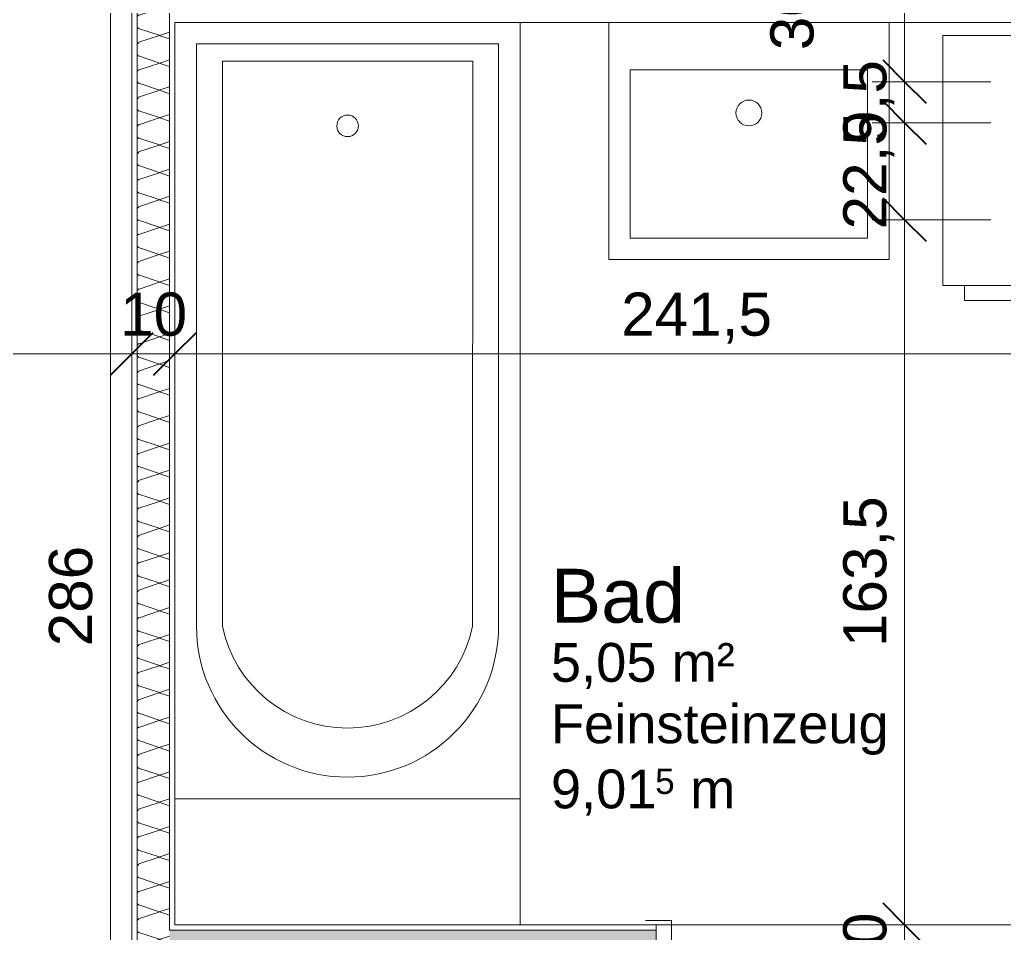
# Model space of a CAD drawing. Header units: metres. Extents: x -67.4 to -19.1, y 43.9 to 93.
# Drawn here: x -50.958 to -48.676, y 73.422 to 75.54 of the extents above; entities that cross this region are included whole.
import ezdxf

# ---------------------------------------------------------------- set-up
doc = ezdxf.new("R2010")
doc.units = ezdxf.units.M
for name, color, linetype, lineweight in [('A_Bemassung-50_', 4, 'Continuous', 9), ('A_Bemassung_', 4, 'Continuous', 9), ('A_Decken', 8, 'Continuous', 13), ('A_Raeume_', 7, 'Continuous', 5), ('A_Raeume_Beschriftung_', 7, 'Continuous', 9), ('A_Sanitaer', 3, 'Continuous', 13), ('A_Tueren', 31, 'Continuous', 13), ('A_Waende', 7, 'Continuous', 13)]:
    doc.layers.add(name, color=color, linetype=linetype, lineweight=lineweight)
doc.styles.add('Arial_2', font='arial.ttf', dxfattribs={"height": 0.09})
doc.styles.add('Arial_3', font='arial.ttf', dxfattribs={"height": 0.125})
doc.styles.add('Arial_4', font='arial.ttf', dxfattribs={"height": 0.05849})
doc.styles.add('Arial_5', font='arial.ttf', dxfattribs={"height": 0.1})
doc.dimstyles.new('WGA-Bemaßung', dxfattribs={"dimscale": 0.3048, "dimtxt": 0.102026, "dimasz": 0.328084, "dimexe": 0.246063, "dimexo": 0.0625, "dimgap": 0.04101, "dimtad": 1, "dimdec": 1, "dimlfac": 100, "dimrnd": 0.5, "dimdsep": 46, "dimtxsty": 'Arial_5', "dimblk1": 'OBLIQUE', "dimblk2": 'OBLIQUE', "dimsah": 1, "dimcen": 0.09, "dimdle": 0.246063, "dimazin": 2, "dimtfac": 1, "dimtdec": 4, "dimtix": 1, "dimtmove": 0, "dimatfit": 3, "dimfxl": 0.656168, "dimfxlon": 1, "dimtvp": 1, "dimtolj": 1, "dimtzin": 0, "dimarcsym": 2})
doc.dimstyles.new('WGA-Bemaßung_2', dxfattribs={"dimscale": 0.3048, "dimtxt": 0.102026, "dimasz": 0.328084, "dimexe": 0.246063, "dimexo": 0.0625, "dimgap": 0.04101, "dimtad": 1, "dimdec": 1, "dimlfac": 100, "dimrnd": 0.5, "dimdsep": 46, "dimtxsty": 'Arial_5', "dimblk1": 'OBLIQUE', "dimblk2": 'OBLIQUE', "dimsah": 1, "dimcen": 0.09, "dimdle": 0.246063, "dimazin": 2, "dimtfac": 1, "dimtdec": 4, "dimtix": 1, "dimtmove": 2, "dimatfit": 3, "dimfxl": 0.656168, "dimfxlon": 1, "dimtvp": 1, "dimtolj": 1, "dimtzin": 0, "dimarcsym": 2})
doc.dimstyles.new('WGA-Bemaßung_4', dxfattribs={"dimscale": 0.3048, "dimtxt": 0.102026, "dimasz": 0.328084, "dimexe": 0.246063, "dimexo": 0.0625, "dimgap": 0.04101, "dimtad": 1, "dimdec": 1, "dimlfac": 100, "dimrnd": 0.5, "dimdsep": 46, "dimtxsty": 'Arial_5', "dimblk1": 'OBLIQUE', "dimblk2": 'OBLIQUE', "dimsah": 1, "dimcen": 0.09, "dimdle": 0.246063, "dimazin": 2, "dimtfac": 1, "dimtdec": 4, "dimtix": 1, "dimtmove": 0, "dimatfit": 3, "dimfxl": 0.656168, "dimfxlon": 1, "dimtvp": 1, "dimtolj": 1, "dimtzin": 0, "dimarcsym": 2})

# ---------------------------------------------------------------- blocks, each defined once
blk = doc.blocks.new('UZ_D1 - SL_0800x2000_Zimmertür_Stahlzarge_GK-7175609-263_PP_00EG_BT2')
at = {"layer": 'A_Tueren', "lineweight": 5}
for p, q in [((0.4, 0.06), (0.4, 0.86)), ((-0.46, 0.06), (-0.4, 0.06)), ((-0.4, 0.06), (-0.4, -0.06)), ((0.4, 0.06), (0.4, -0.06)), ((0.46, 0.06), (0.4, 0.06)), ((-0.4, -0.06), (-0.46, -0.06)), ((0.4, -0.06), (0.46, -0.06))]:
    blk.add_line(p, q, dxfattribs=at)
blk.add_arc((0.4, 0.06), 0.8, 90, 180, dxfattribs=at)
blk = doc.blocks.new('Sani_Badewanne - 800x1800-11820831-263_PP_00EG_BT2')
at = {"layer": 'A_Sanitaer', "lineweight": 5}
for p, q in [((-0.4, 0), (0.4, 0)), ((-0.4, 0), (0.4, 0)), ((0.4, 0), (0.4, -1.8)), ((0.4, 0), (0.4, -1.8)), ((0.4, -1.8), (-0.4, -1.8)), ((0.4, -1.8), (-0.4, -1.8))]:
    blk.add_line(p, q, dxfattribs=at)
at = {"layer": 'A_Sanitaer'}
for p, q in [((-0.4, 0), (0.4, 0)), ((0.4, 0), (0.4, -1.8)), ((0.35, -0.05), (-0.35, -0.05)), ((-0.35, -0.05), (-0.35, -1.4)), ((0.35, -1.4), (0.35, -0.05)), ((-0.29, -0.09), (-0.29, -1.4)), ((0.29, -0.09), (-0.29, -0.09)), ((0.29, -1.4), (0.29, -0.09)), ((0.4, -1.8), (-0.4, -1.8)), ((0.4, -1.8), (-0.4, -1.8)), ((-0.4, -1.8), (-0.4, -2.0924)), ((-0.4, -2.0924), (-0.4, -1.8)), ((-0.4, -1.8), (0.4, -1.8)), ((0.4, -2.0923), (0.4, -1.8)), ((0.4, -1.8), (0.4, -2.0923))]:
    blk.add_line(p, q, dxfattribs=at)
blk.add_circle((0, -0.24), 0.025, dxfattribs=at)
for centre, radius, start, end in [((0, -1.4), 0.35, 180, 270), ((0, -1.34), 0.2961, 191.6894, 270), ((0, -1.34), 0.2961, 270, 348.3106), ((0, -1.4), 0.35, 270, 0)]:
    blk.add_arc(centre, radius, start, end, dxfattribs=at)
blk = doc.blocks.new('Sani_Waschmaschine - 600x600-V87-263_PP_00EG_BT2')
at = {"layer": 'A_Sanitaer'}
for p, q in [((0.0175, 0.0484), (0.0175, 0.0134)), ((0.5175, 0.0484), (0.0175, 0.0484)), ((0.5175, 0.0484), (0.0175, 0.0484)), ((0.5175, 0.0134), (0.5175, 0.0484)), ((-0.0325, 0.0134), (0.5675, 0.0134)), ((-0.0325, -0.5666), (-0.0325, 0.0134)), ((0.0175, 0.0134), (0.5175, 0.0134)), ((0.0175, 0.0134), (0.0238, 0.0134)), ((0.0238, 0.0134), (0.0423, 0.0134)), ((0.0423, 0.0134), (0.0721, 0.0134)), ((0.0721, 0.0134), (0.1116, 0.0134)), ((0.1116, 0.0134), (0.159, 0.0134)), ((0.159, 0.0134), (0.2119, 0.0134)), ((0.2119, 0.0134), (0.2675, 0.0134)), ((0.2675, 0.0134), (0.3231, 0.0134)), ((0.3231, 0.0134), (0.376, 0.0134)), ((0.376, 0.0134), (0.4234, 0.0134)), ((0.4234, 0.0134), (0.463, 0.0134)), ((0.463, 0.0134), (0.4928, 0.0134)), ((0.4928, 0.0134), (0.5112, 0.0134)), ((0.5112, 0.0134), (0.5175, 0.0134)), ((0.5675, 0.0134), (0.5675, -0.5666)), ((0.5675, -0.5666), (-0.0325, -0.5666))]:
    blk.add_line(p, q, dxfattribs=at)
blk = doc.blocks.new('Sani_Waschtisch_Wandbasiert_eckig_einzel - 650 x 550-11820833-263_PP_00EG_BT2')
at = {"layer": 'A_Sanitaer', "lineweight": 5}
for p, q in [((-0.2024, -0.6), (-0.2024, -0.05)), ((-0.2024, -0.05), (-0.2024, -0.6)), ((0.4476, -0.05), (0.4476, -0.6)), ((0.4476, -0.6), (0.4476, -0.05)), ((0.3976, -0.16), (-0.1524, -0.16)), ((-0.1524, -0.16), (-0.1524, -0.55)), ((0.3976, -0.55), (0.3976, -0.16)), ((-0.1524, -0.55), (0.3976, -0.55)), ((0.4476, -0.6), (-0.2024, -0.6)), ((-0.2024, -0.6), (0.4476, -0.6))]:
    blk.add_line(p, q, dxfattribs=at)
blk.add_circle((0.1226, -0.26), 0.03, dxfattribs=at)
blk = doc.blocks.new('DIMBLOCK232-263_PP_00EG_BT2')
at = {"layer": 'A_Bemassung-50_', "transparency": 16777216}
for p, q in [((-53.9882, 74.7653), (-53.9882, 74.9653)), ((-50.6985, 74.7653), (-50.6985, 74.8403)), ((-54.0632, 74.7653), (-50.6985, 74.7653)), ((-53.9882, 74.7653), (-53.9882, 74.6903)), ((-50.6985, 74.7653), (-50.6985, 74.5653))]:
    blk.add_line(p, q, dxfattribs=at)
at = {"layer": 'A_Bemassung-50_', "lineweight": 35, "transparency": 16777216}
for p, q in [((-53.9882, 74.7653), (-53.9382, 74.8153)), ((-50.6985, 74.7653), (-50.6485, 74.8153)), ((-53.9882, 74.7653), (-54.0382, 74.7153)), ((-50.6985, 74.7653), (-50.7485, 74.7153))]:
    blk.add_line(p, q, dxfattribs=at)
at = {"layer": 'A_Bemassung-50_', "color": 0, "transparency": 16777216, "insert": (-52.4587, 74.9076), "char_height": 0.1, "width": 0.276883, "attachment_point": 1, "rotation": 360, "line_spacing_factor": 0.941778, "style": 'Arial_5'}
blk.add_mtext('329', dxfattribs=at)
blk = doc.blocks.new('_Oblique')
at = {"color": 0, "linetype": 'ByBlock', "lineweight": -2}
blk.add_line((-0.5, -0.5), (0.5, 0.5), dxfattribs=at)
blk = doc.blocks.new('DIMBLOCK233-263_PP_00EG_BT2')
at = {"layer": 'A_Bemassung-50_', "transparency": 16777216}
for p, q in [((-50.5985, 74.7653), (-50.5985, 74.9653)), ((-50.6985, 74.7653), (-50.6985, 74.8403)), ((-50.6985, 74.7653), (-50.5985, 74.7653)), ((-50.6985, 74.7653), (-50.6985, 74.5653)), ((-50.5985, 74.7653), (-50.5985, 74.6903))]:
    blk.add_line(p, q, dxfattribs=at)
at = {"layer": 'A_Bemassung-50_', "lineweight": 35, "transparency": 16777216}
for p, q in [((-50.6985, 74.7653), (-50.6485, 74.8153)), ((-50.5985, 74.7653), (-50.5485, 74.8153)), ((-50.6985, 74.7653), (-50.7485, 74.7153)), ((-50.5985, 74.7653), (-50.6485, 74.7153))]:
    blk.add_line(p, q, dxfattribs=at)
at = {"layer": 'A_Bemassung-50_', "color": 0, "transparency": 16777216, "insert": (-50.7254, 74.9076), "char_height": 0.1, "width": 0.184588, "attachment_point": 1, "rotation": 360, "line_spacing_factor": 0.941778, "style": 'Arial_5'}
blk.add_mtext('10', dxfattribs=at)
blk = doc.blocks.new('DIMBLOCK234-263_PP_00EG_BT2')
at = {"layer": 'A_Bemassung-50_', "transparency": 16777216}
for p, q in [((-50.5985, 74.7653), (-50.5985, 74.9653)), ((-48.1832, 74.7653), (-48.1832, 74.9653)), ((-50.5985, 74.7653), (-48.1832, 74.7653)), ((-50.5985, 74.7653), (-50.5985, 74.6903)), ((-48.1832, 74.7653), (-48.1832, 74.6903))]:
    blk.add_line(p, q, dxfattribs=at)
at = {"layer": 'A_Bemassung-50_', "lineweight": 35, "transparency": 16777216}
for p, q in [((-50.5985, 74.7653), (-50.5485, 74.8153)), ((-48.1832, 74.7653), (-48.1332, 74.8153)), ((-50.5985, 74.7653), (-50.6485, 74.7153)), ((-48.1832, 74.7653), (-48.2332, 74.7153))]:
    blk.add_line(p, q, dxfattribs=at)
at = {"layer": 'A_Bemassung-50_', "color": 0, "transparency": 16777216, "insert": (-49.5643, 74.9076), "char_height": 0.1, "width": 0.416266, "attachment_point": 1, "rotation": 360, "line_spacing_factor": 0.941778, "style": 'Arial_5'}
blk.add_mtext('241,5', dxfattribs=at)
blk = doc.blocks.new('DIMBLOCK281-263_PP_00EG_BT2')
at = {"layer": 'A_Bemassung-50_', "lineweight": 35, "transparency": 16777216}
for p, q in [((-48.9075, 73.4418), (-48.9575, 73.4918)), ((-48.9075, 73.4418), (-48.8575, 73.3918)), ((-48.9075, 73.3416), (-48.9575, 73.3916)), ((-48.9075, 73.3416), (-48.8575, 73.2916))]:
    blk.add_line(p, q, dxfattribs=at)
at = {"layer": 'A_Bemassung-50_', "transparency": 16777216}
for p, q in [((-48.9075, 73.4418), (-48.9825, 73.4418)), ((-48.9075, 73.3416), (-48.9075, 73.4418)), ((-48.9075, 73.4418), (-48.7075, 73.4417)), ((-48.9075, 73.3416), (-49.1075, 73.3416)), ((-48.9075, 73.3416), (-48.8325, 73.3416))]:
    blk.add_line(p, q, dxfattribs=at)
at = {"layer": 'A_Bemassung-50_', "color": 0, "transparency": 16777216, "insert": (-49.0498, 73.3148), "char_height": 0.1, "width": 0.184588, "attachment_point": 1, "rotation": 90, "line_spacing_factor": 0.941778, "style": 'Arial_5'}
blk.add_mtext('10', dxfattribs=at)
blk = doc.blocks.new('DIMBLOCK282-263_PP_00EG_BT2')
at = {"layer": 'A_Bemassung-50_', "lineweight": 35, "transparency": 16777216}
for p, q in [((-48.9074, 75.0765), (-48.9574, 75.1265)), ((-48.9074, 75.0765), (-48.8574, 75.0265)), ((-48.9075, 73.4418), (-48.9575, 73.4918)), ((-48.9075, 73.4418), (-48.8575, 73.3918))]:
    blk.add_line(p, q, dxfattribs=at)
at = {"layer": 'A_Bemassung-50_', "transparency": 16777216}
for p, q in [((-48.9074, 75.0765), (-48.9824, 75.0765)), ((-48.9075, 73.4418), (-48.9074, 75.0765)), ((-48.9074, 75.0765), (-48.7074, 75.0765)), ((-48.9075, 73.4418), (-48.9825, 73.4418)), ((-48.9075, 73.4418), (-48.7075, 73.4417))]:
    blk.add_line(p, q, dxfattribs=at)
at = {"layer": 'A_Bemassung-50_', "color": 0, "transparency": 16777216, "insert": (-49.0498, 74.0857), "char_height": 0.1, "width": 0.416266, "attachment_point": 1, "rotation": 90, "line_spacing_factor": 0.941778, "style": 'Arial_5'}
blk.add_mtext('163,5', dxfattribs=at)
blk = doc.blocks.new('DIMBLOCK283-263_PP_00EG_BT2')
at = {"layer": 'A_Bemassung-50_', "lineweight": 35, "transparency": 16777216}
for p, q in [((-48.9074, 75.3015), (-48.9574, 75.3515)), ((-48.9074, 75.3015), (-48.8574, 75.2515)), ((-48.9074, 75.0765), (-48.9574, 75.1265)), ((-48.9074, 75.0765), (-48.8574, 75.0265))]:
    blk.add_line(p, q, dxfattribs=at)
at = {"layer": 'A_Bemassung-50_', "transparency": 16777216}
for p, q in [((-48.9074, 75.3015), (-48.9824, 75.3015)), ((-48.9074, 75.0765), (-48.9074, 75.3015)), ((-48.9074, 75.3015), (-48.7074, 75.3015)), ((-48.9074, 75.0765), (-48.9824, 75.0765)), ((-48.9074, 75.0765), (-48.7074, 75.0765))]:
    blk.add_line(p, q, dxfattribs=at)
at = {"layer": 'A_Bemassung-50_', "color": 0, "transparency": 16777216, "insert": (-49.0497, 75.054), "char_height": 0.1, "width": 0.323972, "attachment_point": 1, "rotation": 90, "line_spacing_factor": 0.941778, "style": 'Arial_5'}
blk.add_mtext('22,5', dxfattribs=at)
blk = doc.blocks.new('DIMBLOCK284-263_PP_00EG_BT2')
at = {"layer": 'A_Bemassung-50_', "lineweight": 35, "transparency": 16777216}
for p, q in [((-48.9074, 75.3965), (-48.9574, 75.4465)), ((-48.9074, 75.3965), (-48.8574, 75.3465)), ((-48.9074, 75.3015), (-48.9574, 75.3515)), ((-48.9074, 75.3015), (-48.8574, 75.2515))]:
    blk.add_line(p, q, dxfattribs=at)
at = {"layer": 'A_Bemassung-50_', "transparency": 16777216}
for p, q in [((-48.9074, 75.3965), (-48.9824, 75.3965)), ((-48.9074, 75.3015), (-48.9074, 75.3965)), ((-48.9074, 75.3965), (-48.7074, 75.3965)), ((-48.9074, 75.3015), (-48.9824, 75.3015)), ((-48.9074, 75.3015), (-48.7074, 75.3015))]:
    blk.add_line(p, q, dxfattribs=at)
at = {"layer": 'A_Bemassung-50_', "color": 0, "transparency": 16777216, "insert": (-49.0497, 75.2525), "char_height": 0.1, "width": 0.231677, "attachment_point": 1, "rotation": 90, "line_spacing_factor": 0.941778, "style": 'Arial_5'}
blk.add_mtext('9,5', dxfattribs=at)
blk = doc.blocks.new('DIMBLOCK285-263_PP_00EG_BT2')
at = {"layer": 'A_Bemassung-50_', "lineweight": 35, "transparency": 16777216}
for p, q in [((-48.9074, 75.6965), (-48.9574, 75.7465)), ((-48.9074, 75.6965), (-48.8574, 75.6465)), ((-48.9074, 75.3965), (-48.9574, 75.4465)), ((-48.9074, 75.3965), (-48.8574, 75.3465))]:
    blk.add_line(p, q, dxfattribs=at)
at = {"layer": 'A_Bemassung-50_', "transparency": 16777216}
for p, q in [((-48.9074, 75.6965), (-49.1074, 75.6965)), ((-48.9074, 75.3965), (-48.9074, 75.6965)), ((-48.9074, 75.6965), (-48.8324, 75.6965)), ((-48.9074, 75.3965), (-48.9824, 75.3965)), ((-48.9074, 75.3965), (-48.7074, 75.3965))]:
    blk.add_line(p, q, dxfattribs=at)
at = {"layer": 'A_Bemassung-50_', "color": 0, "transparency": 16777216, "insert": (-49.2186, 75.4696), "char_height": 0.1, "width": 0.184588, "attachment_point": 1, "rotation": 90, "line_spacing_factor": 0.941778, "style": 'Arial_5'}
blk.add_mtext('30', dxfattribs=at)
blk = doc.blocks.new('DIMBLOCK602-263_PP_00EG_BT2')
at = {"layer": 'A_Bemassung-50_', "transparency": 16777216}
for p, q in [((-50.7478, 75.7091), (-50.7481, 72.7716)), ((-50.7478, 75.6341), (-50.8228, 75.6341)), ((-50.7478, 75.6341), (-50.5478, 75.6341)), ((-50.7481, 72.7716), (-50.8231, 72.7716)), ((-50.7481, 72.7716), (-50.5481, 72.7716))]:
    blk.add_line(p, q, dxfattribs=at)
at = {"layer": 'A_Bemassung-50_', "lineweight": 35, "transparency": 16777216}
for p, q in [((-50.7478, 75.6341), (-50.7978, 75.6841)), ((-50.7478, 75.6341), (-50.6978, 75.5841)), ((-50.7481, 72.7716), (-50.7981, 72.8216)), ((-50.7481, 72.7716), (-50.6981, 72.7216))]:
    blk.add_line(p, q, dxfattribs=at)
at = {"layer": 'A_Bemassung-50_', "color": 0, "transparency": 16777216, "insert": (-50.8903, 74.0875), "char_height": 0.1, "width": 0.276883, "attachment_point": 1, "rotation": 90, "line_spacing_factor": 0.941778, "style": 'Arial_5'}
blk.add_mtext('286', dxfattribs=at)

msp = doc.modelspace()

# ---------------------------------------------------------------- hatches: boundary and pattern name
at = {"layer": 'A_Waende', "lineweight": 5}
h = msp.add_hatch(dxfattribs=at)
h.set_pattern_fill('FP_126', color=250, angle=-112.36, style=0, pattern_type=2)
h.set_pattern_definition([(314.994, (-50.698115, 74.51875), (0.2539865, -0.12703), [0.02245, -0.15715]), (314.994, (-50.5879, 74.47125), (0.2539865, -0.12703), [0.02245, -0.15715]), (314.994, (-50.698365, 74.455055), (0.2539865, -0.12703), [0.02245, -0.15715]), (314.994, (-50.58684, 74.4081), (0.2539865, -0.12703), [0.02245, -0.15715]), (341.559, (-50.682663, 74.503742), (0.5079844, -0.1270539), [0.0502, -0.35141]), (341.559, (-50.63528, 74.487495), (0.5079844, -0.1270539), [0.0502, -0.35141]), (341.559, (-50.682912, 74.440048), (0.5079844, -0.1270539), [0.0502, -0.35141]), (341.559, (-50.634605, 74.42342), (0.5079844, -0.1270539), [0.0502, -0.35141]), (44.994, (-50.58758, 74.50356), (-0.254013, -0.126977), [0.02245, -0.15715]), (44.994, (-50.698365, 74.455055), (-0.254013, -0.126977), [0.02245, -0.15715]), (44.994, (-50.58691, 74.43948), (-0.254013, -0.126977), [0.02245, -0.15715]), (44.994, (-50.69823, 74.39229), (-0.254013, -0.126977), [0.02245, -0.15715]), (18.429, (-50.63528, 74.487495), (-0.508011, -0.1269475), [0.0502, -0.35141]), (18.429, (-50.682978, 74.471433), (-0.508011, -0.1269475), [0.0502, -0.35141]), (18.429, (-50.634605, 74.42342), (-0.508011, -0.1269475), [0.0502, -0.35141]), (18.429, (-50.682302, 74.40736), (-0.508011, -0.1269475), [0.0502, -0.35141])])
h.paths.add_polyline_path([(-50.611, 73.3416), (-50.611, 73.3421), (-50.6108, 75.6341), (-50.6517, 75.6341), (-50.6585, 75.6466), (-50.6858, 75.6465), (-50.6858, 73.3416), (-50.611, 73.3416)])
h = msp.add_hatch(dxfattribs=at)
h.set_pattern_fill('FP_118', color=250, angle=-112.36, style=0, pattern_type=2)
h.set_pattern_definition([(225, (-48.84098, 73.442315), (-0.1270034, -0.254), [0.02245, -0.15715]), (225, (-48.88794, 73.33079), (-0.1270034, -0.254), [0.02245, -0.15715]), (225, (-48.90413, 73.44126), (-0.1270034, -0.254), [0.02245, -0.15715]), (225, (-48.95201, 73.33012), (-0.1270034, -0.254), [0.02245, -0.15715]), (251.565, (-48.85637, 73.425937), (-0.1270007, -0.5079977), [0.0502, -0.35141]), (251.565, (-48.872618, 73.378555), (-0.1270007, -0.5079977), [0.0502, -0.35141]), (251.565, (-48.920065, 73.426187), (-0.1270007, -0.5079977), [0.0502, -0.35141]), (251.565, (-48.93631, 73.378805), (-0.1270007, -0.5079977), [0.0502, -0.35141]), (315, (-48.856555, 73.33086), (-0.1270034, 0.254), [0.02245, -0.15715]), (315, (-48.90413, 73.44126), (-0.1270034, 0.254), [0.02245, -0.15715]), (315, (-48.92025, 73.33111), (-0.1270034, 0.254), [0.02245, -0.15715]), (315, (-48.96783, 73.44151), (-0.1270034, 0.254), [0.02245, -0.15715]), (288.435, (-48.872618, 73.378555), (-0.1270007, 0.5079977), [0.0502, -0.35141]), (288.435, (-48.88868, 73.426252), (-0.1270007, 0.5079977), [0.0502, -0.35141]), (288.435, (-48.93631, 73.378805), (-0.1270007, 0.5079977), [0.0502, -0.35141]), (288.435, (-48.95145, 73.42612), (-0.1270007, 0.50799766), [0.0502, -0.35141])])
h.paths.add_polyline_path([(-47.0832, 73.3542), (-47.0832, 73.4292), (-47.1779, 73.4292), (-47.1779, 73.3542), (-47.0832, 73.3542)])
h.paths.add_polyline_path([(-48.0957, 73.3542), (-48.0479, 73.3542), (-48.0479, 73.4292), (-48.6129, 73.4292), (-48.6129, 73.3542), (-48.1707, 73.3542)])
h.paths.add_polyline_path([(-49.7985, 73.3542), (-49.4829, 73.3542), (-49.4829, 73.4292), (-50.611, 73.4292), (-50.6108, 73.3542), (-50.5985, 73.3542)])

# ---------------------------------------------------------------- linework, layer by layer
at = {"layer": 'A_Decken'}
msp.add_line((-49.4829, 73.4417), (-48.6129, 73.4417), dxfattribs=at)
at = {"layer": 'A_Raeume_', "flags": 128}
for points in [[(-53.9882, 75.6342), (-53.9883, 72.0819), (-52.4883, 72.0818), (-52.4883, 72.0818), (-52.3867, 72.0818), (-50.6986, 72.0816), (-50.6986, 72.1216), (-50.6985, 73.3401), (-50.6985, 73.3416), (-50.6985, 73.3917), (-50.6983, 75.5841), (-50.6983, 75.6341)], [(-50.5985, 73.4417), (-50.5969, 73.4417), (-48.1832, 73.4417), (-48.1832, 75.189), (-48.1832, 75.3015), (-48.1832, 75.349), (-48.1832, 75.534), (-50.5983, 75.5341)]]:
    msp.add_lwpolyline(points, close=True, dxfattribs=at)
at = {"layer": 'A_Waende'}
for p, q in [((-50.6983, 75.6966), (-50.6985, 73.2066)), ((-50.6858, 75.6966), (-50.686, 73.2066)), ((-50.6108, 75.5591), (-50.611, 73.4292)), ((-50.5985, 73.4417), (-50.5983, 75.5341)), ((-50.5983, 75.5341), (-48.1832, 75.534)), ((-49.4829, 73.4417), (-50.5985, 73.4417)), ((-49.4829, 73.4292), (-49.4829, 73.4417)), ((-49.4829, 73.4292), (-50.611, 73.4292))]:
    msp.add_line(p, q, dxfattribs=at)
at = {"layer": 'A_Waende', "color": 250, "lineweight": 5}
msp.add_line((-49.4829, 73.3542), (-49.4829, 73.4292), dxfattribs=at)

# ---------------------------------------------------------------- block references
at = {"layer": 'A_Sanitaer'}
for name, p, rotation in [('Sani_Badewanne - 800x1800-11820831-263_PP_00EG_BT2', (-50.1983, 75.5341), 359.9941082324638), ('Sani_Waschtisch_Wandbasiert_eckig_einzel - 650 x 550-11820833-263_PP_00EG_BT2', (-49.3908, 75.584), 359.998275878371), ('Sani_Waschmaschine - 600x600-V87-263_PP_00EG_BT2', (-48.2515, 74.9373), 179.9941082324019)]:
    msp.add_blockref(name, p, dxfattribs=dict(at, rotation=rotation))
at = {"layer": 'A_Tueren', "rotation": 180}
msp.add_blockref('UZ_D1 - SL_0800x2000_Zimmertür_Stahlzarge_GK-7175609-263_PP_00EG_BT2', (-49.0479, 73.3917), dxfattribs=at)

# ---------------------------------------------------------------- texts
at = {"layer": 'A_Raeume_Beschriftung_', "attachment_point": 1}
for s, insert, char_height, width, style in [('Bad', (-49.7271, 74.2672), 0.125, 0.372785, 'Arial_3'), ('5,05 m²', (-49.7271, 74.0952), 0.09, 0.505063, 'Arial_2'), ('Feinsteinzeug', (-49.7271, 73.9527), 0.09, 0.909915, 'Arial_2'), ('9,01', (-49.7271, 73.8018), 0.09, 0.292616, 'Arial_2'), ('5', (-49.4857, 73.8036), 0.0585, 0.056118, 'Arial_4'), (' m', (-49.4394, 73.8018), 0.09, 0.164346, 'Arial_2')]:
    msp.add_mtext(s, dxfattribs=dict(at, insert=insert, char_height=char_height, width=width, style=style))

# ---------------------------------------------------------------- dimensions: what is measured, and where the dimension line sits
at = {"layer": 'A_Bemassung_'}
dim = msp.add_linear_dim(base=(-48.9074, 75.6965), p1=(-48.7074, 75.3965), p2=(-49.1074, 75.6965), angle=89.9983, dimstyle='WGA-Bemaßung_2', override={"dimpost": '<>', "dimfxl": 0.5}, dxfattribs=at)
dim.commit()
dim.dimension.update_dxf_attribs({"geometry": 'DIMBLOCK285-263_PP_00EG_BT2', "text_midpoint": (-49.1519, 75.5619), "dimtype": 160, "text_rotation": 90})
for base, p1, p2, angle, dimstyle, override, picture, middle in [((-50.74811, 72.77164), (-50.54782, 75.63406), (-50.54811, 72.77162), 89.99411, 'WGA-Bemaßung_4', {"dimpost": '<>', "dimfxl": 2.86244}, 'DIMBLOCK602-263_PP_00EG_BT2', (-50.81153, 74.20287)), ((-48.9074, 75.3965), (-48.7074, 75.3015), (-48.7074, 75.3965), 89.9983, 'WGA-Bemaßung', {"dimpost": '<>', "dimfxl": 0.095}, 'DIMBLOCK284-263_PP_00EG_BT2', (-48.971, 75.349)), ((-48.9074, 75.3015), (-48.7074, 75.0765), (-48.7074, 75.3015), 89.9983, 'WGA-Bemaßung', {"dimpost": '<>', "dimfxl": 0.225}, 'DIMBLOCK283-263_PP_00EG_BT2', (-48.971, 75.189)), ((-48.9074, 75.0765), (-48.7075, 73.4417), (-48.7074, 75.0765), 89.9983, 'WGA-Bemaßung', {"dimpost": '<>', "dimfxl": 1.634769}, 'DIMBLOCK282-263_PP_00EG_BT2', (-48.971, 74.2591)), ((-50.6985, 74.7653), (-53.9882, 74.9653), (-50.6985, 74.5653), 360, 'WGA-Bemaßung', {"dimpost": '<>', "dimfxl": 3.313859}, 'DIMBLOCK232-263_PP_00EG_BT2', (-52.3433, 74.8289)), ((-50.5985, 74.7653), (-50.6985, 74.5653), (-50.5985, 74.9653), 360, 'WGA-Bemaßung', {"dimpost": '<>', "dimfxl": 0.412316}, 'DIMBLOCK233-263_PP_00EG_BT2', (-50.6485, 74.8289)), ((-48.1832, 74.7653), (-50.5985, 74.9653), (-48.1832, 74.9653), 360, 'WGA-Bemaßung', {"dimpost": '<>', "dimfxl": 2.415323}, 'DIMBLOCK234-263_PP_00EG_BT2', (-49.3908, 74.8289)), ((-48.9075, 73.4418), (-49.1075, 73.3416), (-48.7075, 73.4417), 89.9983, 'WGA-Bemaßung', {"dimpost": '<>', "dimfxl": 0.412354}, 'DIMBLOCK281-263_PP_00EG_BT2', (-48.971, 73.3917))]:
    dim = msp.add_linear_dim(base=base, p1=p1, p2=p2, angle=angle, dimstyle=dimstyle, override=override, dxfattribs=at)
    dim.commit()
    dim.dimension.update_dxf_attribs({"geometry": picture, "text_midpoint": middle})

doc.saveas('drawing.dxf')
